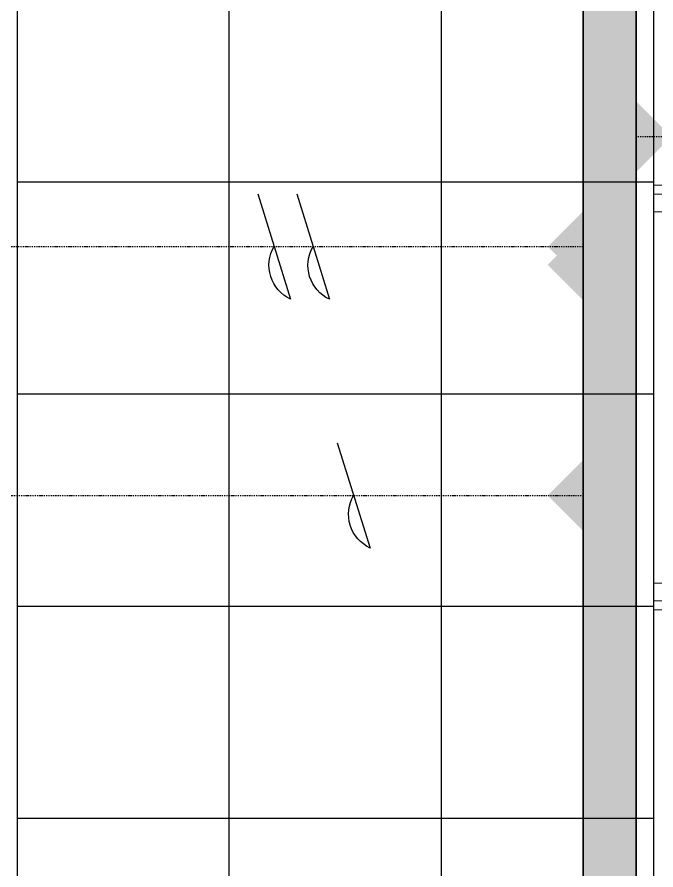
# Model space of a CAD drawing. Extents: x -560814 to 57327, y -29287 to 19916.
# Drawn here: x 23316 to 25122, y 1344 to 3756 of the extents above; entities that cross this region are included whole.
import ezdxf

# ---------------------------------------------------------------- set-up
doc = ezdxf.new("R2010")
doc.units = 0
doc.header["$LTSCALE"] = 0.25
doc.linetypes.add('DASHDOT', pattern=[25.4, 12.7, -6.35, 0, -6.35])
for name, color, linetype in [('0 @ 50', 7, 'Continuous'), ('01-First Floor$0$FALSE CEILING', 251, 'Continuous'), ('T-WIRE', 140, 'Continuous')]:
    doc.layers.add(name, color=color, linetype=linetype)
for name, color, linetype, lineweight in [('01-First Floor$0$Aluminum', 251, 'Continuous', 5), ('01-First Floor$0$Walls', 251, 'Continuous', 5), ('E-LITE-CLNG-CNDT', 6, 'DASHDOT', 35), ('T-CABL-TRAY', 60, 'Continuous', 35), ('T-DATA-CLNG-COND', 51, 'DASHDOT', 25), ('T-DATA-CLNG-COND @ 100', 51, 'DASHDOT', 25)]:
    doc.layers.add(name, color=color, linetype=linetype, lineweight=lineweight)

# ---------------------------------------------------------------- blocks, each defined once
blk = doc.blocks.new('01-First Floor$0$A$C37be4daf')
at = {"layer": '01-First Floor$0$Aluminum'}
for p, q in [((1416, 598.2), (216, 598.2)), ((241, 498.2), (241, 598.2)), ((291, 548.2), (291, 598.2)), ((1341, 548.2), (1341, 598.2)), ((1391, 498.2), (1391, 598.2)), ((291, 573.2), (1341, 573.2)), ((1391, 548.2), (241, 548.2)), ((1416, 498.2), (216, 498.2))]:
    blk.add_line(p, q, dxfattribs=at)
at = {"layer": '01-First Floor$0$Walls'}
for p, q in [((216, 498.2), (216, 598.2)), ((1416, 498.2), (1416, 598.2))]:
    blk.add_line(p, q, dxfattribs=at)
blk = doc.blocks.new('01-First Floor')
at = {"layer": '01-First Floor$0$FALSE CEILING', "linetype": 'Continuous'}
for p, q in [((23915.6, -910), (23915.6, 8610)), ((24515.6, -910), (24515.6, 8610)), ((23315.6, 3290), (25115.6, 3290)), ((23315.6, 2690), (25115.6, 2690)), ((23315.6, 2090), (25115.6, 2090)), ((23315.6, 1490), (25115.6, 1490))]:
    blk.add_line(p, q, dxfattribs=at)
at = {"layer": '01-First Floor$0$FALSE CEILING'}
blk.add_lwpolyline([(23315.6, -910), (25115.6, -910), (25115.6, 8610), (23315.6, 8610)], close=True, dxfattribs=at)
at = {"layer": '01-First Floor$0$Walls'}
blk.add_line((25115.6, 1240), (25115.6, 3930), dxfattribs=at)
at = {"rotation": 90}
blk.add_blockref('01-First Floor$0$A$C37be4daf', (25713.8, 1864), dxfattribs=at)
blk = doc.blocks.new('*U116')
at = {"lineweight": 0}
h = blk.add_hatch(dxfattribs=at)
h.set_pattern_fill('HEX', color=253, scale=8, angle=180, style=0)
h.set_pattern_definition([(180, (-16814.8, -2e-10), (6e-13, -43.99409), [25.4, -50.8]), (300, (-16814.8, -2e-10), (38.1, 21.99705), [25.4, -50.8]), (240, (-16840.2, -2e-10), (38.1, -21.99705), [25.4, -50.8])])
h.paths.add_polyline_path([(-10113.2, 150), (-10113.2, 0), (0, 0), (0, 150)])
at = {"color": 0}
for p, q in [((0, 150), (-10113.2, 150)), ((0, 0), (-10113.2, 0))]:
    blk.add_line(p, q, dxfattribs=at)
blk = doc.blocks.new('*U102')
blk.add_hatch(color=256).paths.add_polyline_path([(-1, 0), (0, -1), (1, 0)])
blk = doc.blocks.new('*U131')
blk.add_hatch(color=256).paths.add_polyline_path([(1, 0), (0, 1), (-1, 0)])
blk = doc.blocks.new('W-TEL')
blk.add_line((-66, -212.7), (66, 212.7))
blk.add_arc((130.7, 76), 151.2, 115.3301, 210.179)
blk = doc.blocks.new('*U106')
at = {"layer": 'T-WIRE', "xscale": -0.006999999999825377, "yscale": 0.006999999999970897, "zscale": 0.006999999999999999}
blk.add_blockref('W-TEL', (0, 0), dxfattribs=at)
blk = doc.blocks.new('*U107')
at = {"layer": 'T-WIRE', "xscale": -0.006999999999825377, "yscale": 0.006999999999970897, "zscale": 0.006999999999999999}
for p in [(0, 0), (1.102, -0.003)]:
    blk.add_blockref('W-TEL', p, dxfattribs=at)

msp = doc.modelspace()

# ---------------------------------------------------------------- linework, layer by layer
at = {"layer": 'T-DATA-CLNG-COND'}
msp.add_lwpolyline([(25215.6, 3417.4), (25065.6, 3417.4)], dxfattribs=at)
for points, elevation in [([(19558.2, 3106.5), (24915.6, 3106.5)], -0.1), ([(23178.5, 2403.2), (24915.6, 2403.2)], -0.2)]:
    msp.add_lwpolyline(points, dxfattribs=dict(at, elevation=elevation))

# ---------------------------------------------------------------- block references
at = {"layer": '0 @ 50', "xscale": 100, "yscale": 100, "zscale": 100, "rotation": 180}
for name, p in [('*U107', (24152.3, 3106.5, -0.1)), ('*U106', (24267.1, 2403.2, -0.2))]:
    msp.add_blockref(name, p, dxfattribs=at)
at = {"layer": 'E-LITE-CLNG-CNDT'}
msp.add_blockref('01-First Floor', (0, 0), dxfattribs=at)
at = {"layer": 'T-CABL-TRAY', "linetype": 'Continuous', "rotation": 270}
msp.add_blockref('*U116', (24915.6, -2310), dxfattribs=at)
at = {"layer": 'T-DATA-CLNG-COND @ 100', "xscale": -100, "yscale": 100, "zscale": 100, "rotation": 90.00000000001782}
for name, p in [('*U102', (25065.6, 3417.4)), ('*U131', (24915.6, 3106.5, -0.1)), ('*U131', (24915.6, 3054.9)), ('*U131', (24915.6, 2403.2, -0.2))]:
    msp.add_blockref(name, p, dxfattribs=at)

doc.saveas('drawing.dxf')
